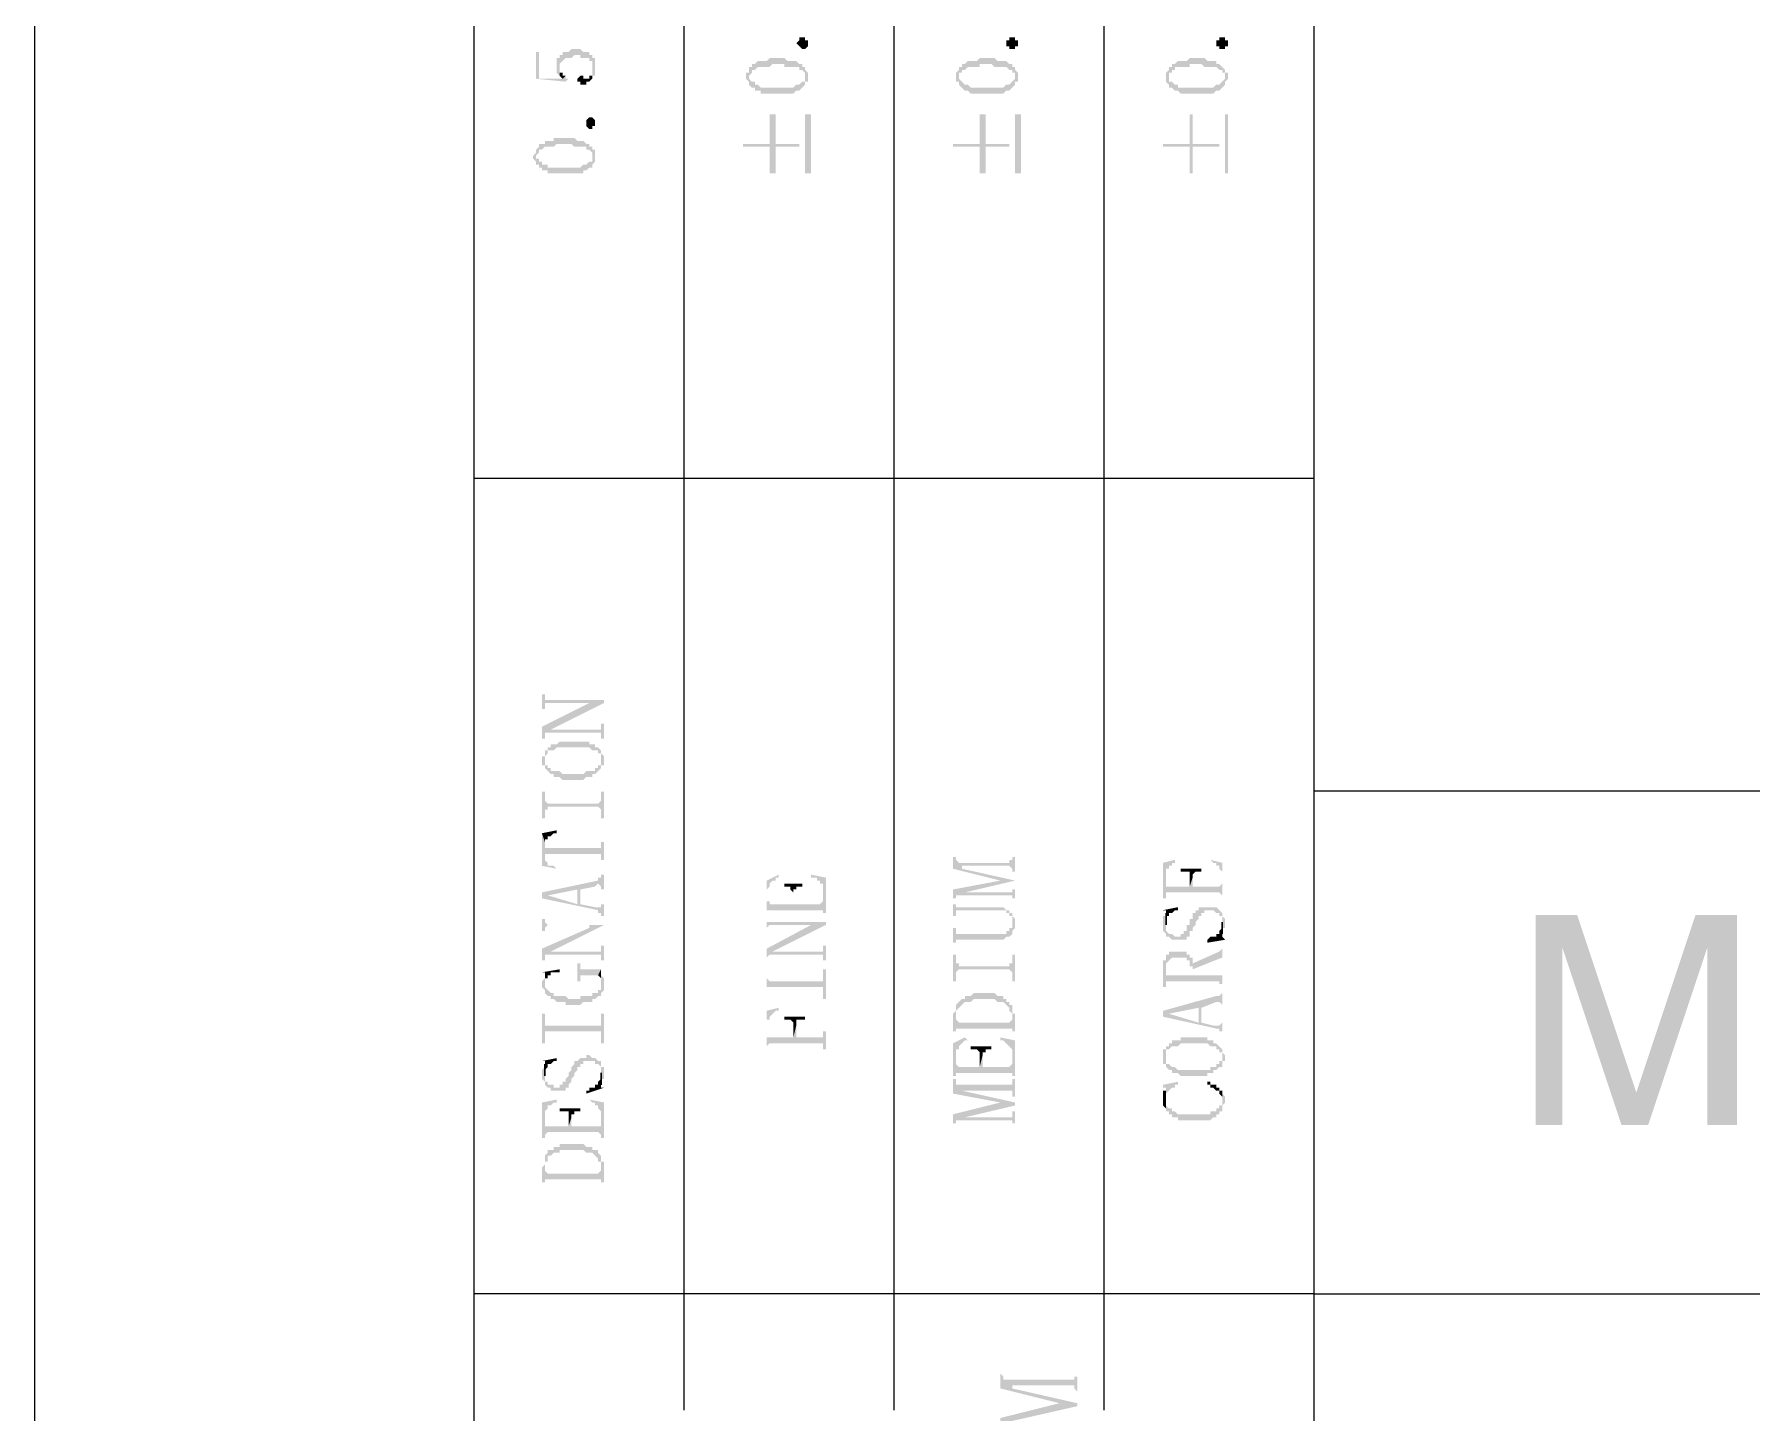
# Model space of a CAD drawing. Header units: millimetres. Extents: x 1233 to 2351, y 1180 to 1535.
# Drawn here: x 1931.4 to 1957.6, y 1263.48 to 1284.5 of the extents above; entities that cross this region are included whole.
import ezdxf

# ---------------------------------------------------------------- set-up
doc = ezdxf.new("R2010")
doc.units = ezdxf.units.MM

msp = doc.modelspace()

# ---------------------------------------------------------------- hatches: boundary and pattern name
at = {"transparency": 33554559}
for points in [[(1939.36831, 1284.05215), (1939.36831, 1283.96189), (1939.36831, 1283.91676), (1939.36831, 1283.91676), (1939.41344, 1283.87162), (1939.41344, 1284.00702), (1939.41344, 1284.05215), (1939.41344, 1284.05215), (1939.45857, 1284.09729), (1939.45857, 1284.09729), (1939.50371, 1284.14242), (1939.59397, 1284.14242), (1939.6391, 1284.18755), (1939.72937, 1284.18755), (1939.72937, 1284.14242), (1939.86476, 1284.14242), (1939.86476, 1284.09729), (1939.9099, 1284.09729), (1939.9099, 1284.05215), (1939.9099, 1284.00702), (1939.9099, 1283.87162), (1939.95503, 1283.87162), (1939.95503, 1283.91676), (1939.95503, 1284.00702), (1939.95503, 1284.05215), (1939.95503, 1284.14242), (1939.9099, 1284.14242), (1939.9099, 1284.18755), (1939.86476, 1284.18755), (1939.86476, 1284.23268), (1939.7745, 1284.23268), (1939.72937, 1284.27781), (1939.59397, 1284.27781), (1939.54884, 1284.23268), (1939.45857, 1284.23268), (1939.45857, 1284.18755), (1939.41344, 1284.18755), (1939.41344, 1284.14242), (1939.36831, 1284.14242), (1939.36831, 1284.09729)], [(1943.20454, 1284.36808), (1943.20454, 1284.32295), (1943.20454, 1284.32295), (1943.15941, 1284.27781), (1943.11428, 1284.27781), (1943.06915, 1284.32295), (1943.06915, 1284.32295), (1943.02402, 1284.36808), (1943.02402, 1284.36808), (1943.06915, 1284.41321), (1943.06915, 1284.45834), (1943.15941, 1284.45834), (1943.15941, 1284.41321), (1943.20454, 1284.41321), (1943.20454, 1284.36808)], [(1946.40893, 1284.36808), (1946.40893, 1284.32295), (1946.3638, 1284.32295), (1946.3638, 1284.27781), (1946.27353, 1284.27781), (1946.27353, 1284.32295), (1946.2284, 1284.32295), (1946.2284, 1284.36808), (1946.2284, 1284.41321), (1946.27353, 1284.41321), (1946.27353, 1284.45834), (1946.3638, 1284.45834), (1946.3638, 1284.41321), (1946.40893, 1284.41321), (1946.40893, 1284.36808)], [(1949.61331, 1284.36808), (1949.61331, 1284.32295), (1949.56818, 1284.32295), (1949.56818, 1284.27781), (1949.47792, 1284.27781), (1949.47792, 1284.32295), (1949.43278, 1284.32295), (1949.43278, 1284.36808), (1949.43278, 1284.41321), (1949.47792, 1284.41321), (1949.47792, 1284.45834), (1949.56818, 1284.45834), (1949.56818, 1284.41321), (1949.61331, 1284.41321), (1949.61331, 1284.36808)], [(1939.05238, 1284.23268), (1939.05238, 1283.82649), (1939.50371, 1283.78136), (1939.54884, 1283.82649), (1939.50371, 1283.82649), (1939.50371, 1283.87162), (1939.45857, 1283.82649), (1939.09752, 1283.82649), (1939.09752, 1284.23268)], [(1939.41344, 1283.87162), (1939.41344, 1283.87162), (1939.45857, 1283.82649), (1939.45857, 1283.82649), (1939.50371, 1283.87162), (1939.45857, 1283.87162), (1939.45857, 1283.91676), (1939.41344, 1283.91676), (1939.41344, 1283.96189), (1939.41344, 1284.00702)], [(1939.68424, 1283.82649), (1939.68424, 1283.78136), (1939.72937, 1283.78136), (1939.72937, 1283.73623), (1939.81963, 1283.73623), (1939.81963, 1283.78136), (1939.86476, 1283.78136), (1939.9099, 1283.82649), (1939.9099, 1284.00702), (1939.9099, 1283.91676), (1939.9099, 1283.87162), (1939.86476, 1283.87162), (1939.86476, 1283.82649), (1939.7745, 1283.82649), (1939.7745, 1283.87162), (1939.72937, 1283.87162)], [(1942.25677, 1283.87162), (1942.25677, 1283.82649), (1942.25677, 1283.82649), (1942.3019, 1283.78136), (1942.3019, 1283.73623), (1942.3019, 1283.87162), (1942.3019, 1283.87162), (1942.34703, 1283.91676), (1942.34703, 1283.96189), (1942.39217, 1283.96189), (1942.4373, 1284.00702), (1942.61783, 1284.00702), (1942.66296, 1284.05215), (1942.84349, 1284.05215), (1942.84349, 1284.00702), (1943.06915, 1284.00702), (1943.06915, 1283.96189), (1943.11428, 1283.96189), (1943.15941, 1283.91676), (1943.15941, 1283.87162), (1943.15941, 1284.00702), (1943.11428, 1284.00702), (1943.11428, 1284.05215), (1943.06915, 1284.05215), (1943.02402, 1284.09729), (1942.88862, 1284.09729), (1942.84349, 1284.14242), (1942.61783, 1284.14242), (1942.57269, 1284.09729), (1942.4373, 1284.09729), (1942.39217, 1284.05215), (1942.34703, 1284.05215), (1942.34703, 1284.00702), (1942.3019, 1284.00702), (1942.3019, 1283.96189), (1942.3019, 1283.91676), (1942.25677, 1283.91676)], [(1945.46115, 1283.87162), (1945.46115, 1283.82649), (1945.46115, 1283.78136), (1945.50629, 1283.78136), (1945.50629, 1283.73623), (1945.50629, 1283.87162), (1945.50629, 1283.91676), (1945.55142, 1283.91676), (1945.55142, 1283.96189), (1945.59655, 1283.96189), (1945.64168, 1284.00702), (1945.82221, 1284.00702), (1945.82221, 1284.05215), (1946.00274, 1284.05215), (1946.04787, 1284.00702), (1946.2284, 1284.00702), (1946.27353, 1283.96189), (1946.31866, 1283.96189), (1946.31866, 1283.91676), (1946.3638, 1283.91676), (1946.3638, 1283.87162), (1946.3638, 1284.00702), (1946.31866, 1284.00702), (1946.31866, 1284.05215), (1946.27353, 1284.05215), (1946.2284, 1284.09729), (1946.093, 1284.09729), (1946.04787, 1284.14242), (1945.82221, 1284.14242), (1945.77708, 1284.09729), (1945.64168, 1284.09729), (1945.59655, 1284.05215), (1945.55142, 1284.05215), (1945.55142, 1284.00702), (1945.50629, 1284.00702), (1945.50629, 1283.96189), (1945.50629, 1283.96189), (1945.46115, 1283.91676)], [(1948.66554, 1283.87162), (1948.66554, 1283.82649), (1948.66554, 1283.78136), (1948.66554, 1283.78136), (1948.71067, 1283.73623), (1948.71067, 1283.87162), (1948.71067, 1283.91676), (1948.7558, 1283.91676), (1948.7558, 1283.96189), (1948.80093, 1283.96189), (1948.80093, 1284.00702), (1949.0266, 1284.00702), (1949.0266, 1284.05215), (1949.20712, 1284.05215), (1949.25226, 1284.00702), (1949.43278, 1284.00702), (1949.47792, 1283.96189), (1949.52305, 1283.96189), (1949.52305, 1283.91676), (1949.56818, 1283.91676), (1949.56818, 1283.87162), (1949.56818, 1283.96189), (1949.52305, 1284.00702), (1949.52305, 1284.00702), (1949.47792, 1284.05215), (1949.43278, 1284.05215), (1949.43278, 1284.09729), (1949.29739, 1284.09729), (1949.25226, 1284.14242), (1949.0266, 1284.14242), (1948.98146, 1284.09729), (1948.84607, 1284.09729), (1948.80093, 1284.05215), (1948.7558, 1284.05215), (1948.7558, 1284.00702), (1948.71067, 1284.00702), (1948.71067, 1283.96189), (1948.71067, 1283.96189), (1948.66554, 1283.91676)], [(1942.3019, 1283.73623), (1942.34703, 1283.6911), (1942.39217, 1283.6911), (1942.39217, 1283.64596), (1942.48243, 1283.64596), (1942.48243, 1283.60083), (1942.97888, 1283.60083), (1943.02402, 1283.64596), (1943.06915, 1283.64596), (1943.11428, 1283.6911), (1943.11428, 1283.6911), (1943.15941, 1283.73623), (1943.15941, 1283.78136), (1943.20454, 1283.78136), (1943.20454, 1283.82649), (1943.20454, 1283.87162), (1943.20454, 1283.91676), (1943.20454, 1283.91676), (1943.15941, 1283.96189), (1943.15941, 1283.82649), (1943.15941, 1283.78136), (1943.11428, 1283.78136), (1943.06915, 1283.73623), (1943.02402, 1283.73623), (1942.97888, 1283.6911), (1942.48243, 1283.6911), (1942.4373, 1283.73623), (1942.39217, 1283.73623), (1942.39217, 1283.78136), (1942.34703, 1283.78136), (1942.3019, 1283.82649), (1942.3019, 1283.87162)], [(1945.50629, 1283.73623), (1945.55142, 1283.6911), (1945.55142, 1283.6911), (1945.59655, 1283.64596), (1945.64168, 1283.64596), (1945.68681, 1283.60083), (1946.18327, 1283.60083), (1946.2284, 1283.64596), (1946.27353, 1283.64596), (1946.31866, 1283.6911), (1946.31866, 1283.6911), (1946.3638, 1283.73623), (1946.3638, 1283.78136), (1946.40893, 1283.78136), (1946.40893, 1283.82649), (1946.40893, 1283.87162), (1946.40893, 1283.91676), (1946.40893, 1283.91676), (1946.3638, 1283.96189), (1946.3638, 1283.82649), (1946.3638, 1283.82649), (1946.31866, 1283.78136), (1946.31866, 1283.78136), (1946.27353, 1283.73623), (1946.2284, 1283.73623), (1946.18327, 1283.6911), (1945.68681, 1283.6911), (1945.64168, 1283.73623), (1945.59655, 1283.73623), (1945.55142, 1283.78136), (1945.55142, 1283.78136), (1945.50629, 1283.82649), (1945.50629, 1283.87162)], [(1948.71067, 1283.73623), (1948.71067, 1283.6911), (1948.7558, 1283.6911), (1948.80093, 1283.64596), (1948.84607, 1283.64596), (1948.8912, 1283.60083), (1949.38765, 1283.60083), (1949.43278, 1283.64596), (1949.47792, 1283.64596), (1949.52305, 1283.6911), (1949.52305, 1283.6911), (1949.56818, 1283.73623), (1949.56818, 1283.78136), (1949.56818, 1283.78136), (1949.61331, 1283.82649), (1949.61331, 1283.87162), (1949.61331, 1283.91676), (1949.56818, 1283.91676), (1949.56818, 1283.96189), (1949.56818, 1283.82649), (1949.56818, 1283.82649), (1949.52305, 1283.78136), (1949.52305, 1283.78136), (1949.47792, 1283.73623), (1949.43278, 1283.73623), (1949.38765, 1283.6911), (1948.84607, 1283.6911), (1948.84607, 1283.73623), (1948.80093, 1283.73623), (1948.7558, 1283.78136), (1948.71067, 1283.78136), (1948.71067, 1283.82649), (1948.71067, 1283.87162)], [(1939.95503, 1283.14951), (1939.95503, 1283.10438), (1939.9099, 1283.10438), (1939.9099, 1283.05925), (1939.86476, 1283.05925), (1939.81963, 1283.10438), (1939.81963, 1283.14951), (1939.81963, 1283.19464), (1939.81963, 1283.19464), (1939.86476, 1283.23977), (1939.9099, 1283.23977), (1939.95503, 1283.19464), (1939.95503, 1283.14951)], [(1942.21164, 1282.83358), (1942.21164, 1282.78845), (1942.61783, 1282.78845), (1942.61783, 1282.38226), (1942.70809, 1282.38226), (1942.70809, 1282.78845), (1943.06915, 1282.78845), (1943.06915, 1282.83358), (1942.70809, 1282.83358), (1942.70809, 1283.28491), (1942.61783, 1283.28491), (1942.61783, 1282.83358)], [(1943.24968, 1282.38226), (1943.24968, 1283.28491), (1943.15941, 1283.28491), (1943.15941, 1282.38226)], [(1945.41602, 1282.83358), (1945.41602, 1282.78845), (1945.82221, 1282.78845), (1945.82221, 1282.38226), (1945.91248, 1282.38226), (1945.91248, 1282.78845), (1946.27353, 1282.78845), (1946.27353, 1282.83358), (1945.91248, 1282.83358), (1945.91248, 1283.28491), (1945.82221, 1283.28491), (1945.82221, 1282.83358)], [(1946.45406, 1282.38226), (1946.45406, 1283.28491), (1946.3638, 1283.28491), (1946.3638, 1282.38226)], [(1948.62041, 1282.83358), (1948.62041, 1282.78845), (1949.0266, 1282.78845), (1949.0266, 1282.38226), (1949.07173, 1282.38226), (1949.07173, 1282.78845), (1949.47792, 1282.78845), (1949.47792, 1282.83358), (1949.07173, 1282.83358), (1949.07173, 1283.28491), (1949.0266, 1283.28491), (1949.0266, 1282.83358)], [(1949.61331, 1282.38226), (1949.61331, 1283.28491), (1949.56818, 1283.28491), (1949.56818, 1282.38226)], [(1939.00725, 1282.65306), (1939.00725, 1282.60792), (1939.05238, 1282.56279), (1939.05238, 1282.51766), (1939.05238, 1282.65306), (1939.05238, 1282.65306), (1939.09752, 1282.69819), (1939.09752, 1282.74332), (1939.14265, 1282.74332), (1939.18778, 1282.78845), (1939.32318, 1282.78845), (1939.36831, 1282.83358), (1939.59397, 1282.83358), (1939.6391, 1282.78845), (1939.81963, 1282.78845), (1939.81963, 1282.74332), (1939.86476, 1282.74332), (1939.9099, 1282.69819), (1939.9099, 1282.65306), (1939.9099, 1282.78845), (1939.86476, 1282.78845), (1939.86476, 1282.83358), (1939.81963, 1282.83358), (1939.7745, 1282.87872), (1939.68424, 1282.87872), (1939.6391, 1282.92385), (1939.32318, 1282.92385), (1939.32318, 1282.87872), (1939.18778, 1282.87872), (1939.18778, 1282.83358), (1939.09752, 1282.83358), (1939.09752, 1282.78845), (1939.09752, 1282.78845), (1939.05238, 1282.74332), (1939.05238, 1282.69819), (1939.05238, 1282.69819)], [(1939.05238, 1282.51766), (1939.09752, 1282.51766), (1939.09752, 1282.47253), (1939.14265, 1282.47253), (1939.14265, 1282.42739), (1939.23291, 1282.42739), (1939.23291, 1282.38226), (1939.7745, 1282.38226), (1939.7745, 1282.42739), (1939.81963, 1282.42739), (1939.86476, 1282.47253), (1939.9099, 1282.47253), (1939.9099, 1282.51766), (1939.9099, 1282.51766), (1939.95503, 1282.56279), (1939.95503, 1282.60792), (1939.95503, 1282.65306), (1939.95503, 1282.69819), (1939.95503, 1282.74332), (1939.9099, 1282.74332), (1939.9099, 1282.60792), (1939.9099, 1282.56279), (1939.86476, 1282.56279), (1939.81963, 1282.51766), (1939.7745, 1282.51766), (1939.72937, 1282.47253), (1939.23291, 1282.47253), (1939.23291, 1282.51766), (1939.14265, 1282.51766), (1939.14265, 1282.56279), (1939.09752, 1282.56279), (1939.09752, 1282.60792), (1939.05238, 1282.60792), (1939.05238, 1282.65306)], [(1939.14265, 1274.439), (1939.14265, 1274.21334), (1939.18778, 1274.21334), (1939.18778, 1274.3036), (1940.09042, 1274.3036), (1940.09042, 1274.34874), (1939.18778, 1274.34874), (1939.18778, 1274.439)], [(1939.14265, 1273.94255), (1939.14265, 1273.76202), (1939.18778, 1273.76202), (1939.18778, 1273.85228), (1939.23291, 1273.85228), (1939.27805, 1273.89741), (1940.09042, 1274.3036), (1939.86476, 1274.3036)], [(1939.23291, 1273.85228), (1940.04529, 1273.85228), (1940.04529, 1273.76202), (1940.09042, 1273.76202), (1940.09042, 1273.98768), (1940.04529, 1273.98768), (1940.04529, 1273.94255), (1940.04529, 1273.89741), (1939.27805, 1273.89741)], [(1939.14265, 1273.44609), (1939.14265, 1273.40096), (1939.14265, 1273.35583), (1939.18778, 1273.35583), (1939.18778, 1273.3107), (1939.18778, 1273.3107), (1939.23291, 1273.26556), (1939.23291, 1273.26556), (1939.27805, 1273.22043), (1939.32318, 1273.22043), (1939.32318, 1273.1753), (1939.41344, 1273.1753), (1939.45857, 1273.13017), (1939.7745, 1273.13017), (1939.81963, 1273.1753), (1939.9099, 1273.1753), (1939.9099, 1273.22043), (1939.95503, 1273.22043), (1940.00016, 1273.26556), (1940.00016, 1273.26556), (1940.04529, 1273.3107), (1940.04529, 1273.35583), (1940.09042, 1273.35583), (1940.09042, 1273.40096), (1940.09042, 1273.44609), (1940.09042, 1273.49122), (1940.09042, 1273.49122), (1940.04529, 1273.53636), (1940.04529, 1273.44609), (1940.04529, 1273.40096), (1940.04529, 1273.35583), (1940.00016, 1273.35583), (1940.00016, 1273.3107), (1939.95503, 1273.3107), (1939.95503, 1273.26556), (1939.81963, 1273.26556), (1939.7745, 1273.22043), (1939.45857, 1273.22043), (1939.41344, 1273.26556), (1939.27805, 1273.26556), (1939.27805, 1273.3107), (1939.23291, 1273.3107), (1939.23291, 1273.35583), (1939.18778, 1273.35583), (1939.18778, 1273.40096), (1939.18778, 1273.53636), (1939.18778, 1273.49122), (1939.14265, 1273.49122)], [(1939.18778, 1273.53636), (1939.18778, 1273.44609), (1939.18778, 1273.49122), (1939.18778, 1273.49122), (1939.23291, 1273.53636), (1939.23291, 1273.58149), (1939.32318, 1273.58149), (1939.36831, 1273.62662), (1939.86476, 1273.62662), (1939.9099, 1273.58149), (1940.00016, 1273.58149), (1940.00016, 1273.53636), (1940.04529, 1273.53636), (1940.04529, 1273.49122), (1940.04529, 1273.44609), (1940.04529, 1273.58149), (1940.04529, 1273.58149), (1940.00016, 1273.62662), (1939.95503, 1273.62662), (1939.95503, 1273.67175), (1939.86476, 1273.67175), (1939.86476, 1273.71689), (1939.41344, 1273.71689), (1939.36831, 1273.67175), (1939.27805, 1273.67175), (1939.27805, 1273.62662), (1939.23291, 1273.62662), (1939.23291, 1273.58149), (1939.18778, 1273.58149)], [(1939.14265, 1272.94964), (1939.14265, 1272.54345), (1939.18778, 1272.54345), (1939.18778, 1272.67885), (1939.23291, 1272.67885), (1939.23291, 1272.72398), (1940.00016, 1272.72398), (1940.04529, 1272.67885), (1940.04529, 1272.54345), (1940.09042, 1272.54345), (1940.09042, 1272.94964), (1940.04529, 1272.94964), (1940.04529, 1272.81424), (1940.04529, 1272.81424), (1940.00016, 1272.76911), (1939.23291, 1272.76911), (1939.18778, 1272.81424), (1939.18778, 1272.94964)], [(1939.14265, 1272.31779), (1939.18778, 1272.18239), (1939.18778, 1272.22752), (1939.23291, 1272.22752), (1939.23291, 1272.27266), (1939.27805, 1272.27266), (1939.32318, 1272.31779), (1939.36831, 1272.31779), (1939.36831, 1272.36292)], [(1939.14265, 1272.31779), (1939.14265, 1271.82133), (1939.36831, 1271.7762), (1939.36831, 1271.7762), (1939.32318, 1271.82133), (1939.23291, 1271.82133), (1939.23291, 1271.86647), (1939.23291, 1271.86647), (1939.18778, 1271.9116), (1939.18778, 1272.18239)], [(1939.18778, 1272.18239), (1939.18778, 1271.95673), (1939.18778, 1272.00186), (1940.04529, 1272.00186), (1940.04529, 1271.9116), (1940.09042, 1271.9116), (1940.09042, 1272.18239), (1940.04529, 1272.18239), (1940.04529, 1272.13726), (1940.04529, 1272.09213), (1939.18778, 1272.09213), (1939.18778, 1272.13726)], [(1945.41602, 1271.95673), (1945.41602, 1271.7762), (1946.13814, 1271.59567), (1946.3638, 1271.59567), (1945.55142, 1271.7762), (1945.55142, 1271.82133), (1945.50629, 1271.86647), (1945.50629, 1271.86647), (1945.46115, 1271.9116), (1945.46115, 1271.95673), (1945.46115, 1271.95673)], [(1945.50629, 1271.86647), (1945.55142, 1271.82133), (1946.27353, 1271.82133), (1946.31866, 1271.7762), (1946.31866, 1271.73107), (1946.3638, 1271.73107), (1946.3638, 1271.95673), (1946.31866, 1271.95673), (1946.31866, 1271.9116), (1946.27353, 1271.9116), (1946.27353, 1271.86647)], [(1939.14265, 1271.41514), (1939.14265, 1271.32488), (1939.23291, 1271.37001), (1939.68424, 1271.46028), (1939.68424, 1271.23462), (1939.72937, 1271.46028), (1939.95503, 1271.50541), (1939.95503, 1271.50541), (1940.00016, 1271.55054), (1940.04529, 1271.50541), (1940.04529, 1271.46028), (1940.09042, 1271.46028), (1940.09042, 1271.68594), (1940.04529, 1271.68594), (1940.04529, 1271.64081), (1940.00016, 1271.64081), (1940.00016, 1271.59567)], [(1942.57269, 1271.59567), (1942.57269, 1271.09922), (1942.57269, 1271.46028), (1942.57269, 1271.46028), (1942.61783, 1271.50541), (1942.61783, 1271.55054), (1942.61783, 1271.55054), (1942.66296, 1271.59567), (1942.70809, 1271.59567), (1942.70809, 1271.64081), (1942.75322, 1271.64081), (1942.75322, 1271.68594)], [(1943.24968, 1271.64081), (1943.33994, 1271.64081), (1943.33994, 1271.59567), (1943.38507, 1271.59567), (1943.38507, 1271.55054), (1943.43021, 1271.55054), (1943.43021, 1271.50541), (1943.43021, 1271.09922), (1943.47534, 1271.09922), (1943.47534, 1271.64081), (1943.24968, 1271.68594)], [(1948.62041, 1271.86647), (1948.62041, 1271.32488), (1948.66554, 1271.32488), (1948.66554, 1271.68594), (1948.66554, 1271.73107), (1948.66554, 1271.7762), (1948.71067, 1271.7762), (1948.71067, 1271.82133), (1948.7558, 1271.82133), (1948.7558, 1271.86647), (1948.80093, 1271.86647), (1948.80093, 1271.9116)], [(1948.66554, 1271.37001), (1948.66554, 1271.41514), (1949.47792, 1271.41514), (1949.52305, 1271.37001), (1949.52305, 1271.55054), (1949.52305, 1271.55054), (1949.47792, 1271.50541), (1949.07173, 1271.50541), (1949.07173, 1271.64081), (1949.0266, 1271.50541), (1948.66554, 1271.50541), (1948.66554, 1271.68594)], [(1948.8912, 1271.7762), (1948.8912, 1271.73107), (1949.0266, 1271.73107), (1949.0266, 1271.68594), (1949.0266, 1271.50541), (1949.07173, 1271.64081), (1949.07173, 1271.68594), (1949.07173, 1271.68594), (1949.11686, 1271.73107), (1949.20712, 1271.73107), (1949.20712, 1271.7762)], [(1949.34252, 1271.9116), (1949.34252, 1271.9116), (1949.38765, 1271.86647), (1949.43278, 1271.86647), (1949.43278, 1271.82133), (1949.47792, 1271.82133), (1949.47792, 1271.7762), (1949.47792, 1271.7762), (1949.52305, 1271.73107), (1949.52305, 1271.68594), (1949.52305, 1271.32488), (1949.52305, 1271.86647)], [(1939.14265, 1271.32488), (1940.00016, 1271.14435), (1940.00016, 1271.09922), (1940.04529, 1271.09922), (1940.04529, 1271.05409), (1940.09042, 1271.05409), (1940.09042, 1271.23462), (1940.04529, 1271.23462), (1940.04529, 1271.18948), (1939.95503, 1271.18948), (1939.72937, 1271.23462), (1939.72937, 1271.46028), (1939.68424, 1271.23462), (1939.23291, 1271.37001), (1939.23291, 1271.37001)], [(1942.57269, 1271.09922), (1942.57269, 1271.14435), (1943.43021, 1271.14435), (1943.43021, 1271.27975), (1943.43021, 1271.27975), (1943.38507, 1271.23462), (1942.97888, 1271.23462), (1942.97888, 1271.41514), (1942.97888, 1271.23462), (1942.61783, 1271.23462), (1942.61783, 1271.27975), (1942.57269, 1271.27975), (1942.57269, 1271.46028)], [(1942.84349, 1271.55054), (1942.84349, 1271.50541), (1942.93375, 1271.50541), (1942.93375, 1271.46028), (1942.93375, 1271.46028), (1942.97888, 1271.41514), (1942.97888, 1271.23462), (1942.97888, 1271.41514), (1942.97888, 1271.46028), (1943.02402, 1271.46028), (1943.02402, 1271.50541), (1943.11428, 1271.50541), (1943.11428, 1271.55054)], [(1945.41602, 1271.46028), (1945.41602, 1271.32488), (1945.46115, 1271.32488), (1945.46115, 1271.37001), (1945.50629, 1271.37001), (1945.59655, 1271.41514), (1946.3638, 1271.59567), (1946.13814, 1271.59567)], [(1945.50629, 1271.37001), (1946.31866, 1271.37001), (1946.31866, 1271.32488), (1946.3638, 1271.32488), (1946.3638, 1271.46028), (1946.31866, 1271.46028), (1946.31866, 1271.41514), (1945.59655, 1271.41514)], [(1945.41602, 1271.23462), (1945.41602, 1271.05409), (1945.46115, 1271.05409), (1945.46115, 1271.09922), (1945.46115, 1271.14435), (1946.2284, 1271.14435), (1946.2284, 1271.09922), (1946.27353, 1271.09922), (1946.27353, 1271.05409), (1946.31866, 1271.05409), (1946.31866, 1270.96382), (1946.31866, 1271.09922), (1946.27353, 1271.09922), (1946.27353, 1271.14435), (1946.2284, 1271.14435), (1946.18327, 1271.18948), (1945.46115, 1271.18948), (1945.46115, 1271.23462), (1945.46115, 1271.23462)], [(1948.62041, 1270.91869), (1948.62041, 1270.82843), (1948.62041, 1270.82843), (1948.66554, 1270.78329), (1948.66554, 1270.73816), (1948.71067, 1270.73816), (1948.7558, 1270.69303), (1948.98146, 1270.69303), (1948.98146, 1270.73816), (1949.0266, 1270.73816), (1949.0266, 1270.78329), (1949.0266, 1270.82843), (1949.07173, 1270.82843), (1949.07173, 1270.87356), (1949.07173, 1270.87356), (1949.11686, 1270.91869), (1949.11686, 1270.96382), (1949.11686, 1270.96382), (1949.16199, 1271.00896), (1949.16199, 1271.05409), (1949.20712, 1271.05409), (1949.20712, 1271.09922), (1949.25226, 1271.09922), (1949.25226, 1271.14435), (1949.38765, 1271.14435), (1949.43278, 1271.09922), (1949.47792, 1271.09922), (1949.47792, 1271.05409), (1949.52305, 1271.05409), (1949.52305, 1270.96382), (1949.52305, 1270.82843), (1949.52305, 1270.87356), (1949.56818, 1270.87356), (1949.56818, 1270.96382), (1949.56818, 1271.00896), (1949.52305, 1271.05409), (1949.52305, 1271.09922), (1949.52305, 1271.09922), (1949.47792, 1271.14435), (1949.47792, 1271.14435), (1949.43278, 1271.18948), (1949.16199, 1271.18948), (1949.16199, 1271.14435), (1949.11686, 1271.14435), (1949.11686, 1271.09922), (1949.07173, 1271.09922), (1949.07173, 1271.00896), (1949.0266, 1271.00896), (1949.0266, 1270.91869), (1948.98146, 1270.91869), (1948.98146, 1270.82843), (1948.93633, 1270.82843), (1948.93633, 1270.78329), (1948.8912, 1270.78329), (1948.8912, 1270.73816), (1948.80093, 1270.73816), (1948.7558, 1270.78329), (1948.71067, 1270.78329), (1948.66554, 1270.82843), (1948.66554, 1270.87356), (1948.66554, 1271.05409), (1948.62041, 1271.05409), (1948.62041, 1271.00896), (1948.62041, 1270.96382)], [(1948.62041, 1271.14435), (1948.66554, 1271.14435), (1948.66554, 1270.96382), (1948.66554, 1271.05409), (1948.71067, 1271.05409), (1948.71067, 1271.09922), (1948.7558, 1271.09922), (1948.80093, 1271.14435), (1948.84607, 1271.14435), (1948.84607, 1271.18948)], [(1939.14265, 1271.00896), (1939.14265, 1270.82843), (1939.18778, 1270.82843), (1939.18778, 1270.87356), (1939.18778, 1270.87356), (1939.23291, 1270.91869), (1939.86476, 1270.91869), (1939.86476, 1270.87356), (1940.09042, 1270.91869), (1939.23291, 1270.91869), (1939.18778, 1270.96382), (1939.18778, 1271.00896)], [(1939.14265, 1270.55763), (1939.14265, 1270.3771), (1939.18778, 1270.3771), (1939.18778, 1270.42224), (1939.18778, 1270.46737), (1939.23291, 1270.46737), (1939.27805, 1270.5125), (1940.09042, 1270.91869), (1939.86476, 1270.87356)], [(1942.57269, 1271.05409), (1942.57269, 1270.82843), (1942.57269, 1270.87356), (1942.57269, 1270.87356), (1942.61783, 1270.91869), (1943.47534, 1270.91869), (1943.47534, 1270.96382), (1942.57269, 1270.96382)], [(1942.57269, 1270.55763), (1942.57269, 1270.3771), (1942.57269, 1270.42224), (1942.57269, 1270.42224), (1942.61783, 1270.46737), (1942.61783, 1270.46737), (1942.66296, 1270.5125), (1943.47534, 1270.91869), (1943.24968, 1270.91869)], [(1945.41602, 1270.87356), (1945.41602, 1270.6479), (1945.46115, 1270.6479), (1945.46115, 1270.69303), (1946.18327, 1270.69303), (1946.2284, 1270.73816), (1946.27353, 1270.73816), (1946.31866, 1270.78329), (1946.31866, 1270.82843), (1946.31866, 1270.82843), (1946.3638, 1270.87356), (1946.3638, 1270.96382), (1946.3638, 1271.00896), (1946.3638, 1271.00896), (1946.31866, 1271.05409), (1946.31866, 1270.91869), (1946.31866, 1270.87356), (1946.27353, 1270.87356), (1946.27353, 1270.82843), (1946.2284, 1270.82843), (1946.2284, 1270.78329), (1945.46115, 1270.78329), (1945.46115, 1270.82843), (1945.46115, 1270.87356)], [(1949.29739, 1270.69303), (1949.29739, 1270.6479), (1949.56818, 1270.69303), (1949.52305, 1270.73816), (1949.52305, 1270.91869), (1949.52305, 1270.87356), (1949.47792, 1270.82843), (1949.47792, 1270.78329), (1949.43278, 1270.78329), (1949.43278, 1270.73816), (1949.34252, 1270.73816)], [(1954.93891, 1271.07072), (1954.30706, 1271.07072), (1954.30706, 1267.86633), (1954.71325, 1267.86633), (1954.71325, 1270.57426)], [(1954.93891, 1271.07072), (1954.71325, 1270.57426), (1955.61589, 1267.86633), (1955.84155, 1268.36279)], [(1957.37605, 1271.07072), (1956.7442, 1271.07072), (1955.84155, 1268.36279), (1955.61589, 1267.86633), (1956.02208, 1267.86633), (1956.92473, 1270.57426), (1956.92473, 1270.57426)], [(1957.37605, 1271.07072), (1956.92473, 1270.57426), (1956.92473, 1267.86633), (1957.37605, 1267.86633)], [(1939.23291, 1270.46737), (1940.04529, 1270.46737), (1940.04529, 1270.42224), (1940.04529, 1270.3771), (1940.09042, 1270.3771), (1940.09042, 1270.60277), (1940.04529, 1270.60277), (1940.04529, 1270.5125), (1939.27805, 1270.5125)], [(1942.61783, 1270.46737), (1943.43021, 1270.46737), (1943.43021, 1270.3771), (1943.47534, 1270.3771), (1943.47534, 1270.60277), (1943.43021, 1270.60277), (1943.43021, 1270.55763), (1943.43021, 1270.5125), (1942.66296, 1270.5125)], [(1945.41602, 1270.46737), (1945.41602, 1270.06118), (1945.46115, 1270.06118), (1945.46115, 1270.19658), (1945.46115, 1270.19658), (1945.50629, 1270.24171), (1946.27353, 1270.24171), (1946.31866, 1270.19658), (1946.31866, 1270.06118), (1946.3638, 1270.06118), (1946.3638, 1270.46737), (1946.31866, 1270.46737), (1946.31866, 1270.33197), (1946.27353, 1270.33197), (1946.27353, 1270.28684), (1945.50629, 1270.28684), (1945.50629, 1270.33197), (1945.46115, 1270.33197), (1945.46115, 1270.46737)], [(1948.62041, 1270.28684), (1948.62041, 1269.97092), (1948.66554, 1269.97092), (1948.66554, 1270.28684), (1948.66554, 1270.33197), (1948.66554, 1270.33197), (1948.71067, 1270.3771), (1948.71067, 1270.3771), (1948.7558, 1270.42224), (1948.98146, 1270.42224), (1948.98146, 1270.3771), (1949.0266, 1270.3771), (1949.0266, 1270.33197), (1949.0266, 1270.28684), (1949.07173, 1270.28684), (1949.07173, 1270.15144), (1949.07173, 1270.42224), (1949.0266, 1270.42224), (1949.0266, 1270.46737), (1948.98146, 1270.46737), (1948.98146, 1270.5125), (1948.71067, 1270.5125), (1948.71067, 1270.46737), (1948.66554, 1270.46737), (1948.66554, 1270.42224), (1948.66554, 1270.3771), (1948.62041, 1270.3771)], [(1948.66554, 1270.01605), (1948.66554, 1270.06118), (1949.47792, 1270.06118), (1949.47792, 1270.01605), (1949.52305, 1270.01605), (1949.52305, 1269.97092), (1949.52305, 1270.19658), (1949.52305, 1270.15144), (1949.07173, 1270.15144), (1949.07173, 1270.33197), (1949.07173, 1270.42224), (1949.07173, 1270.15144), (1948.66554, 1270.15144), (1948.66554, 1270.24171)], [(1949.07173, 1270.33197), (1949.07173, 1270.24171), (1949.52305, 1270.42224), (1949.52305, 1270.60277), (1949.52305, 1270.55763), (1949.52305, 1270.55763), (1949.47792, 1270.5125), (1949.47792, 1270.5125)], [(1939.14265, 1270.19658), (1939.18778, 1270.19658), (1939.18778, 1270.01605), (1939.18778, 1270.06118), (1939.18778, 1270.10631), (1939.23291, 1270.10631), (1939.23291, 1270.15144), (1939.27805, 1270.15144), (1939.27805, 1270.19658), (1939.41344, 1270.19658), (1939.41344, 1270.24171)], [(1939.14265, 1270.01605), (1939.14265, 1269.97092), (1939.14265, 1269.97092), (1939.18778, 1269.92578), (1939.18778, 1269.88065), (1939.18778, 1269.88065), (1939.23291, 1269.83552), (1939.27805, 1269.83552), (1939.27805, 1269.79039), (1939.32318, 1269.79039), (1939.36831, 1269.74525), (1939.50371, 1269.74525), (1939.50371, 1269.70012), (1939.72937, 1269.70012), (1939.7745, 1269.74525), (1939.9099, 1269.74525), (1939.9099, 1269.79039), (1939.95503, 1269.79039), (1940.00016, 1269.83552), (1940.04529, 1269.83552), (1940.04529, 1269.88065), (1940.04529, 1269.88065), (1940.09042, 1269.92578), (1940.09042, 1269.97092), (1940.09042, 1270.06118), (1940.09042, 1270.10631), (1940.09042, 1270.10631), (1940.04529, 1270.15144), (1940.04529, 1270.01605), (1940.04529, 1269.97092), (1940.04529, 1269.92578), (1940.00016, 1269.92578), (1940.00016, 1269.88065), (1939.9099, 1269.88065), (1939.9099, 1269.83552), (1939.72937, 1269.83552), (1939.72937, 1269.79039), (1939.54884, 1269.79039), (1939.50371, 1269.83552), (1939.32318, 1269.83552), (1939.32318, 1269.88065), (1939.27805, 1269.88065), (1939.23291, 1269.92578), (1939.23291, 1269.92578), (1939.18778, 1269.97092), (1939.18778, 1270.01605), (1939.18778, 1270.15144), (1939.18778, 1270.10631), (1939.14265, 1270.06118), (1939.14265, 1270.06118)], [(1939.68424, 1270.33197), (1939.68424, 1270.06118), (1939.72937, 1270.06118), (1939.72937, 1270.10631), (1939.72937, 1270.15144), (1940.00016, 1270.15144), (1940.04529, 1270.24171), (1939.72937, 1270.24171), (1939.72937, 1270.28684), (1939.72937, 1270.33197)], [(1940.00016, 1270.15144), (1940.04529, 1270.10631), (1940.04529, 1270.06118), (1940.04529, 1270.01605), (1940.04529, 1270.15144), (1940.04529, 1270.24171)], [(1942.57269, 1270.24171), (1942.57269, 1269.79039), (1942.57269, 1269.97092), (1943.43021, 1269.97092), (1943.43021, 1269.79039), (1943.47534, 1269.79039), (1943.47534, 1270.24171), (1943.43021, 1270.24171), (1943.43021, 1270.10631), (1943.43021, 1270.06118), (1942.61783, 1270.06118), (1942.57269, 1270.10631)], [(1945.41602, 1269.51959), (1945.41602, 1269.29393), (1945.46115, 1269.29393), (1945.46115, 1269.51959), (1945.46115, 1269.56473), (1945.46115, 1269.60986), (1945.50629, 1269.65499), (1945.50629, 1269.65499), (1945.55142, 1269.70012), (1945.55142, 1269.70012), (1945.59655, 1269.74525), (1945.68681, 1269.74525), (1945.73195, 1269.79039), (1946.04787, 1269.79039), (1946.093, 1269.74525), (1946.18327, 1269.74525), (1946.2284, 1269.70012), (1946.2284, 1269.70012), (1946.27353, 1269.65499), (1946.27353, 1269.60986), (1946.27353, 1269.60986), (1946.31866, 1269.56473), (1946.31866, 1269.51959), (1946.31866, 1269.29393), (1946.3638, 1269.29393), (1946.3638, 1269.51959), (1946.3638, 1269.56473), (1946.31866, 1269.56473), (1946.31866, 1269.65499), (1946.31866, 1269.70012), (1946.27353, 1269.70012), (1946.27353, 1269.74525), (1946.2284, 1269.74525), (1946.2284, 1269.79039), (1946.18327, 1269.79039), (1946.18327, 1269.83552), (1946.093, 1269.83552), (1946.04787, 1269.88065), (1945.73195, 1269.88065), (1945.68681, 1269.83552), (1945.59655, 1269.83552), (1945.59655, 1269.79039), (1945.55142, 1269.79039), (1945.50629, 1269.74525), (1945.50629, 1269.74525), (1945.46115, 1269.70012), (1945.46115, 1269.60986), (1945.46115, 1269.60986), (1945.41602, 1269.56473), (1945.41602, 1269.56473)], [(1948.62041, 1269.60986), (1948.62041, 1269.51959), (1948.71067, 1269.56473), (1949.16199, 1269.65499), (1949.16199, 1269.42933), (1949.20712, 1269.65499), (1949.43278, 1269.74525), (1949.47792, 1269.74525), (1949.52305, 1269.70012), (1949.52305, 1269.65499), (1949.52305, 1269.88065), (1949.52305, 1269.88065), (1949.47792, 1269.83552), (1949.43278, 1269.83552)], [(1942.57269, 1269.60986), (1942.57269, 1269.02314), (1942.57269, 1269.3842), (1942.57269, 1269.47446), (1942.61783, 1269.47446), (1942.61783, 1269.51959), (1942.61783, 1269.51959), (1942.66296, 1269.56473), (1942.66296, 1269.56473), (1942.70809, 1269.60986), (1942.75322, 1269.60986), (1942.75322, 1269.65499)], [(1948.62041, 1269.51959), (1949.43278, 1269.33906), (1949.47792, 1269.33906), (1949.47792, 1269.29393), (1949.52305, 1269.29393), (1949.52305, 1269.2488), (1949.52305, 1269.42933), (1949.52305, 1269.42933), (1949.47792, 1269.3842), (1949.38765, 1269.3842), (1949.20712, 1269.42933), (1949.20712, 1269.65499), (1949.16199, 1269.42933), (1948.71067, 1269.56473), (1948.71067, 1269.56473)], [(1939.14265, 1269.56473), (1939.14265, 1269.1134), (1939.18778, 1269.1134), (1939.18778, 1269.2488), (1939.18778, 1269.29393), (1940.04529, 1269.29393), (1940.04529, 1269.1134), (1940.09042, 1269.1134), (1940.09042, 1269.56473), (1940.04529, 1269.56473), (1940.04529, 1269.42933), (1940.04529, 1269.3842), (1939.18778, 1269.3842), (1939.18778, 1269.56473)], [(1942.57269, 1269.06827), (1942.57269, 1269.06827), (1942.61783, 1269.1134), (1943.43021, 1269.1134), (1943.43021, 1269.02314), (1943.47534, 1269.02314), (1943.47534, 1269.29393), (1943.43021, 1269.29393), (1943.43021, 1269.2488), (1943.43021, 1269.20367), (1943.02402, 1269.20367), (1943.02402, 1269.3842), (1942.97888, 1269.20367), (1942.57269, 1269.20367), (1942.57269, 1269.3842)], [(1942.84349, 1269.51959), (1942.84349, 1269.47446), (1942.93375, 1269.47446), (1942.97888, 1269.42933), (1942.97888, 1269.20367), (1943.02402, 1269.3842), (1943.02402, 1269.42933), (1943.02402, 1269.47446), (1943.15941, 1269.47446), (1943.15941, 1269.51959)], [(1945.46115, 1269.29393), (1945.46115, 1269.33906), (1946.31866, 1269.33906), (1946.31866, 1269.29393), (1946.31866, 1269.51959), (1946.31866, 1269.47446), (1946.31866, 1269.47446), (1946.27353, 1269.42933), (1945.50629, 1269.42933), (1945.46115, 1269.47446), (1945.46115, 1269.51959)], [(1945.41602, 1269.1134), (1945.41602, 1268.61695), (1945.46115, 1268.61695), (1945.46115, 1268.97801), (1945.46115, 1269.02314), (1945.50629, 1269.02314), (1945.50629, 1269.06827), (1945.50629, 1269.06827), (1945.55142, 1269.1134), (1945.55142, 1269.1134), (1945.59655, 1269.15854), (1945.64168, 1269.15854), (1945.59655, 1269.20367)], [(1945.68681, 1269.06827), (1945.68681, 1269.02314), (1945.77708, 1269.02314), (1945.82221, 1268.97801), (1945.82221, 1268.93288), (1945.82221, 1268.75235), (1945.86734, 1268.93288), (1945.86734, 1268.97801), (1945.91248, 1268.97801), (1945.91248, 1269.02314), (1946.00274, 1269.02314), (1946.00274, 1269.06827)], [(1946.13814, 1269.15854), (1946.18327, 1269.15854), (1946.2284, 1269.1134), (1946.2284, 1269.1134), (1946.27353, 1269.06827), (1946.27353, 1269.06827), (1946.31866, 1269.02314), (1946.31866, 1268.61695), (1946.3638, 1268.61695), (1946.3638, 1269.15854), (1946.13814, 1269.20367)], [(1948.66554, 1269.02314), (1948.66554, 1268.88774), (1948.66554, 1268.97801), (1948.66554, 1269.02314), (1948.71067, 1269.02314), (1948.7558, 1269.06827), (1948.84607, 1269.06827), (1948.8912, 1269.1134), (1949.29739, 1269.1134), (1949.34252, 1269.06827), (1949.43278, 1269.06827), (1949.43278, 1269.02314), (1949.47792, 1269.02314), (1949.47792, 1268.97801), (1949.52305, 1268.97801), (1949.52305, 1268.93288), (1949.52305, 1268.88774), (1949.52305, 1269.02314), (1949.52305, 1269.02314), (1949.47792, 1269.06827), (1949.47792, 1269.06827), (1949.43278, 1269.1134), (1949.38765, 1269.1134), (1949.38765, 1269.15854), (1949.29739, 1269.15854), (1949.29739, 1269.20367), (1948.8912, 1269.20367), (1948.8912, 1269.15854), (1948.7558, 1269.15854), (1948.7558, 1269.1134), (1948.71067, 1269.1134), (1948.71067, 1269.06827), (1948.66554, 1269.06827)], [(1939.14265, 1268.61695), (1939.14265, 1268.57182), (1939.14265, 1268.57182), (1939.18778, 1268.52669), (1939.18778, 1268.48155), (1939.18778, 1268.48155), (1939.23291, 1268.43642), (1939.27805, 1268.43642), (1939.27805, 1268.39129), (1939.50371, 1268.39129), (1939.50371, 1268.43642), (1939.54884, 1268.43642), (1939.54884, 1268.48155), (1939.54884, 1268.48155), (1939.59397, 1268.52669), (1939.59397, 1268.57182), (1939.6391, 1268.61695), (1939.6391, 1268.66208), (1939.68424, 1268.70721), (1939.68424, 1268.75235), (1939.72937, 1268.75235), (1939.72937, 1268.79748), (1939.7745, 1268.79748), (1939.7745, 1268.84261), (1939.95503, 1268.84261), (1939.95503, 1268.79748), (1940.00016, 1268.79748), (1940.04529, 1268.75235), (1940.04529, 1268.70721), (1940.04529, 1268.52669), (1940.04529, 1268.57182), (1940.09042, 1268.57182), (1940.09042, 1268.61695), (1940.09042, 1268.66208), (1940.09042, 1268.70721), (1940.09042, 1268.75235), (1940.04529, 1268.75235), (1940.04529, 1268.79748), (1940.04529, 1268.84261), (1940.00016, 1268.84261), (1939.95503, 1268.88774), (1939.9099, 1268.88774), (1939.86476, 1268.93288), (1939.81963, 1268.93288), (1939.81963, 1268.88774), (1939.72937, 1268.88774), (1939.68424, 1268.84261), (1939.6391, 1268.84261), (1939.6391, 1268.79748), (1939.6391, 1268.79748), (1939.59397, 1268.75235), (1939.59397, 1268.70721), (1939.54884, 1268.66208), (1939.54884, 1268.61695), (1939.50371, 1268.57182), (1939.50371, 1268.52669), (1939.45857, 1268.52669), (1939.45857, 1268.48155), (1939.41344, 1268.48155), (1939.41344, 1268.43642), (1939.32318, 1268.43642), (1939.32318, 1268.48155), (1939.23291, 1268.48155), (1939.23291, 1268.52669), (1939.18778, 1268.52669), (1939.18778, 1268.61695), (1939.18778, 1268.75235), (1939.18778, 1268.75235), (1939.14265, 1268.70721), (1939.14265, 1268.66208)], [(1939.14265, 1268.84261), (1939.18778, 1268.84261), (1939.18778, 1268.70721), (1939.18778, 1268.70721), (1939.23291, 1268.75235), (1939.23291, 1268.79748), (1939.27805, 1268.79748), (1939.32318, 1268.84261), (1939.36831, 1268.84261), (1939.36831, 1268.88774)], [(1945.46115, 1268.61695), (1945.46115, 1268.66208), (1946.31866, 1268.66208), (1946.31866, 1268.61695), (1946.31866, 1268.79748), (1946.31866, 1268.79748), (1946.27353, 1268.75235), (1945.86734, 1268.75235), (1945.86734, 1268.93288), (1945.82221, 1268.75235), (1945.50629, 1268.75235), (1945.46115, 1268.79748), (1945.46115, 1268.97801)], [(1948.62041, 1268.88774), (1948.62041, 1268.84261), (1948.62041, 1268.79748), (1948.66554, 1268.79748), (1948.66554, 1268.75235), (1948.66554, 1268.75235), (1948.71067, 1268.70721), (1948.7558, 1268.70721), (1948.7558, 1268.66208), (1948.84607, 1268.66208), (1948.8912, 1268.61695), (1949.29739, 1268.61695), (1949.29739, 1268.66208), (1949.38765, 1268.66208), (1949.38765, 1268.70721), (1949.43278, 1268.70721), (1949.47792, 1268.75235), (1949.52305, 1268.75235), (1949.52305, 1268.79748), (1949.52305, 1268.84261), (1949.56818, 1268.84261), (1949.56818, 1268.88774), (1949.56818, 1268.93288), (1949.56818, 1268.93288), (1949.52305, 1268.97801), (1949.52305, 1269.02314), (1949.52305, 1268.88774), (1949.52305, 1268.84261), (1949.47792, 1268.84261), (1949.47792, 1268.79748), (1949.43278, 1268.79748), (1949.43278, 1268.75235), (1949.34252, 1268.75235), (1949.34252, 1268.70721), (1948.84607, 1268.70721), (1948.80093, 1268.75235), (1948.7558, 1268.75235), (1948.71067, 1268.79748), (1948.66554, 1268.79748), (1948.66554, 1268.84261), (1948.66554, 1268.88774), (1948.66554, 1269.02314), (1948.62041, 1269.02314), (1948.62041, 1268.97801), (1948.62041, 1268.93288)], [(1939.81963, 1268.39129), (1939.81963, 1268.34616), (1940.09042, 1268.43642), (1940.04529, 1268.43642), (1940.04529, 1268.61695), (1940.04529, 1268.57182), (1940.04529, 1268.57182), (1940.00016, 1268.52669), (1940.00016, 1268.48155), (1939.95503, 1268.48155), (1939.95503, 1268.43642), (1939.86476, 1268.43642), (1939.86476, 1268.39129)], [(1945.41602, 1268.57182), (1945.41602, 1268.34616), (1946.13814, 1268.21076), (1946.13814, 1268.21076), (1946.3638, 1268.16563), (1946.3638, 1268.21076), (1945.55142, 1268.39129), (1945.55142, 1268.39129), (1945.50629, 1268.48155), (1945.46115, 1268.48155), (1945.46115, 1268.57182)], [(1945.50629, 1268.48155), (1945.55142, 1268.39129), (1946.31866, 1268.39129), (1946.31866, 1268.30102), (1946.3638, 1268.30102), (1946.3638, 1268.57182), (1946.31866, 1268.57182), (1946.31866, 1268.52669), (1946.31866, 1268.48155), (1946.27353, 1268.48155)], [(1948.62041, 1268.48155), (1948.62041, 1268.43642), (1948.66554, 1268.43642), (1948.66554, 1268.1205), (1948.66554, 1268.25589), (1948.66554, 1268.34616), (1948.66554, 1268.34616), (1948.71067, 1268.39129), (1948.71067, 1268.39129), (1948.7558, 1268.43642), (1948.80093, 1268.43642), (1948.80093, 1268.48155), (1948.84607, 1268.48155), (1948.84607, 1268.52669)], [(1949.29739, 1268.48155), (1949.34252, 1268.48155), (1949.34252, 1268.43642), (1949.38765, 1268.43642), (1949.43278, 1268.39129), (1949.47792, 1268.39129), (1949.47792, 1268.34616), (1949.47792, 1268.34616), (1949.52305, 1268.30102), (1949.52305, 1268.25589), (1949.52305, 1268.39129), (1949.47792, 1268.39129), (1949.47792, 1268.43642), (1949.43278, 1268.43642), (1949.43278, 1268.48155), (1949.34252, 1268.48155), (1949.34252, 1268.52669), (1949.29739, 1268.52669)], [(1948.62041, 1268.25589), (1948.62041, 1268.21076), (1948.62041, 1268.16563), (1948.62041, 1268.16563), (1948.66554, 1268.1205), (1948.66554, 1268.39129), (1948.62041, 1268.39129), (1948.62041, 1268.30102), (1948.62041, 1268.30102)], [(1948.66554, 1268.1205), (1948.66554, 1268.07536), (1948.71067, 1268.07536), (1948.71067, 1268.03023), (1948.7558, 1268.03023), (1948.7558, 1267.9851), (1948.84607, 1267.9851), (1948.84607, 1267.93997), (1949.34252, 1267.93997), (1949.38765, 1267.9851), (1949.43278, 1267.9851), (1949.43278, 1268.03023), (1949.47792, 1268.03023), (1949.47792, 1268.07536), (1949.52305, 1268.07536), (1949.52305, 1268.1205), (1949.52305, 1268.16563), (1949.56818, 1268.21076), (1949.56818, 1268.25589), (1949.56818, 1268.30102), (1949.52305, 1268.34616), (1949.52305, 1268.39129), (1949.52305, 1268.21076), (1949.52305, 1268.16563), (1949.47792, 1268.16563), (1949.47792, 1268.1205), (1949.43278, 1268.1205), (1949.43278, 1268.07536), (1949.34252, 1268.07536), (1949.34252, 1268.03023), (1948.84607, 1268.03023), (1948.80093, 1268.07536), (1948.7558, 1268.07536), (1948.7558, 1268.1205), (1948.71067, 1268.1205), (1948.66554, 1268.16563), (1948.66554, 1268.21076), (1948.66554, 1268.25589)], [(1939.14265, 1268.21076), (1939.14265, 1267.66917), (1939.18778, 1267.66917), (1939.18778, 1268.03023), (1939.18778, 1268.07536), (1939.18778, 1268.07536), (1939.23291, 1268.1205), (1939.23291, 1268.16563), (1939.27805, 1268.16563), (1939.32318, 1268.21076), (1939.36831, 1268.21076), (1939.36831, 1268.25589)], [(1939.18778, 1267.71431), (1939.18778, 1267.71431), (1939.23291, 1267.75944), (1940.00016, 1267.75944), (1940.04529, 1267.71431), (1940.04529, 1267.89484), (1940.04529, 1267.8497), (1939.59397, 1267.8497), (1939.59397, 1267.9851), (1939.54884, 1267.8497), (1939.18778, 1267.8497), (1939.18778, 1268.03023)], [(1939.41344, 1268.1205), (1939.41344, 1268.07536), (1939.54884, 1268.07536), (1939.54884, 1268.03023), (1939.54884, 1267.8497), (1939.59397, 1267.9851), (1939.59397, 1268.03023), (1939.6391, 1268.03023), (1939.6391, 1268.07536), (1939.72937, 1268.07536), (1939.72937, 1268.1205)], [(1939.86476, 1268.25589), (1939.86476, 1268.25589), (1939.9099, 1268.21076), (1939.95503, 1268.21076), (1939.95503, 1268.16563), (1940.00016, 1268.16563), (1940.00016, 1268.1205), (1940.04529, 1268.07536), (1940.04529, 1268.03023), (1940.04529, 1267.66917), (1940.09042, 1267.66917), (1940.09042, 1268.21076)], [(1945.41602, 1268.03023), (1945.41602, 1267.89484), (1945.46115, 1267.89484), (1945.46115, 1267.93997), (1945.50629, 1267.93997), (1945.59655, 1267.9851), (1946.3638, 1268.16563), (1946.13814, 1268.21076)], [(1945.50629, 1267.93997), (1946.31866, 1267.93997), (1946.31866, 1267.89484), (1946.3638, 1267.89484), (1946.3638, 1268.07536), (1946.31866, 1268.07536), (1946.31866, 1268.03023), (1946.31866, 1267.9851), (1945.59655, 1267.9851)], [(1939.14265, 1267.21785), (1939.14265, 1266.99219), (1939.18778, 1266.99219), (1939.18778, 1267.21785), (1939.18778, 1267.30812), (1939.23291, 1267.30812), (1939.23291, 1267.35325), (1939.23291, 1267.39838), (1939.27805, 1267.39838), (1939.32318, 1267.44351), (1939.41344, 1267.44351), (1939.41344, 1267.48865), (1939.7745, 1267.48865), (1939.81963, 1267.44351), (1939.9099, 1267.44351), (1939.95503, 1267.39838), (1939.95503, 1267.39838), (1940.00016, 1267.35325), (1940.00016, 1267.30812), (1940.04529, 1267.30812), (1940.04529, 1267.26298), (1940.04529, 1267.21785), (1940.04529, 1266.99219), (1940.09042, 1266.99219), (1940.09042, 1267.21785), (1940.09042, 1267.30812), (1940.04529, 1267.30812), (1940.04529, 1267.35325), (1940.04529, 1267.39838), (1940.04529, 1267.39838), (1940.00016, 1267.44351), (1940.00016, 1267.48865), (1939.9099, 1267.48865), (1939.9099, 1267.53378), (1939.81963, 1267.53378), (1939.7745, 1267.57891), (1939.41344, 1267.57891), (1939.41344, 1267.53378), (1939.32318, 1267.53378), (1939.32318, 1267.48865), (1939.23291, 1267.48865), (1939.23291, 1267.44351), (1939.23291, 1267.44351), (1939.18778, 1267.39838), (1939.18778, 1267.35325), (1939.18778, 1267.26298), (1939.18778, 1267.26298)], [(1939.18778, 1266.99219), (1939.18778, 1267.03732), (1940.04529, 1267.03732), (1940.04529, 1266.99219), (1940.04529, 1267.21785), (1940.04529, 1267.17272), (1940.04529, 1267.17272), (1940.00016, 1267.12759), (1939.23291, 1267.12759), (1939.18778, 1267.17272), (1939.18778, 1267.21785)], [(1946.13814, 1264.07523), (1946.13814, 1263.84957), (1947.04078, 1263.62391), (1947.04078, 1263.62391), (1947.31157, 1263.57878), (1947.31157, 1263.62391), (1946.31866, 1263.84957), (1946.31866, 1263.8947), (1946.2284, 1263.98497), (1946.18327, 1263.98497), (1946.18327, 1264.0301), (1946.18327, 1264.0301), (1946.13814, 1264.07523)], [(1946.2284, 1263.98497), (1946.31866, 1263.8947), (1947.26644, 1263.8947), (1947.26644, 1263.84957), (1947.26644, 1263.84957), (1947.31157, 1263.80444), (1947.31157, 1263.75931), (1947.31157, 1264.07523), (1947.31157, 1264.0301), (1947.26644, 1264.0301), (1947.26644, 1263.98497), (1947.22131, 1263.98497)], [(1946.13814, 1263.39825), (1946.13814, 1263.21772), (1946.13814, 1263.26285), (1946.18327, 1263.26285), (1946.18327, 1263.30798), (1946.2284, 1263.30798), (1946.31866, 1263.35312), (1947.31157, 1263.57878), (1947.04078, 1263.62391)]]:
    msp.add_hatch(color=256, dxfattribs=at).paths.add_polyline_path(points)

# ---------------------------------------------------------------- linework, layer by layer
msp.add_line((1938.10453, 1528.92707), (1938.10453, 1242.18613))
for points in [[(2351.39807, 1237.92707), (2351.39807, 1534.92707), (1931.39807, 1534.92707), (1931.39807, 1237.92707)], [(1948.66554, 1271.05409), (1948.66554, 1270.91869), (1948.66554, 1270.96382), (1948.66554, 1271.09922), (1948.66554, 1271.09922)], [(1949.52305, 1270.91869), (1949.52305, 1270.78329), (1949.52305, 1270.96382)], [(1939.18778, 1268.75235), (1939.18778, 1268.61695), (1939.18778, 1268.79748), (1939.18778, 1268.79748)], [(1940.04529, 1268.61695), (1940.04529, 1268.48155), (1940.04529, 1268.66208)]]:
    msp.add_lwpolyline(points, close=True)
for points in [[(1950.92215, 1528.92707), (1950.92215, 1242.18613)], [(1941.30899, 1356.53442), (1941.30899, 1263.51701)], [(1944.51338, 1356.53442), (1944.51338, 1263.51701)], [(1947.71776, 1356.53442), (1947.71776, 1263.51701)], [(1938.10461, 1277.73365), (1950.92215, 1277.73365)], [(1950.92215, 1272.96627), (2347.36003, 1272.96627)], [(1950.92215, 1265.2938), (1938.10461, 1265.2938)], [(1950.92215, 1265.2938), (2247.05258, 1265.2938)]]:
    msp.add_lwpolyline(points)

doc.saveas('drawing.dxf')
